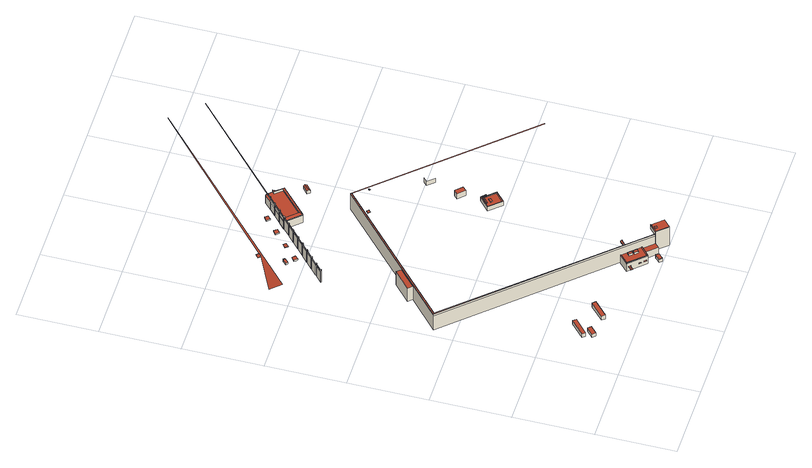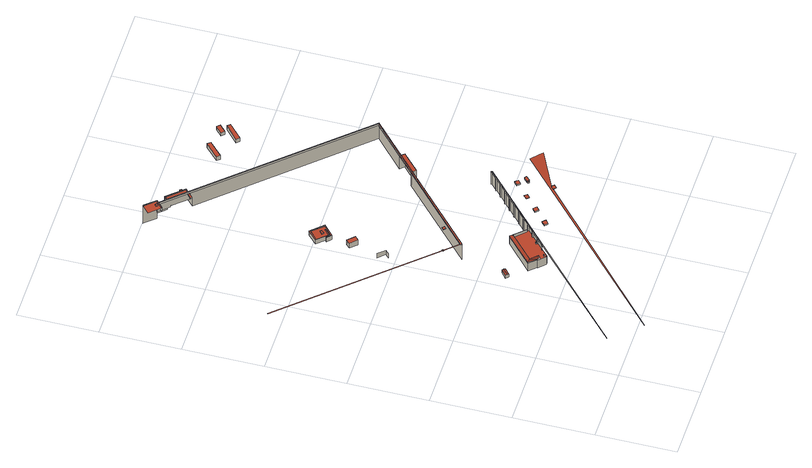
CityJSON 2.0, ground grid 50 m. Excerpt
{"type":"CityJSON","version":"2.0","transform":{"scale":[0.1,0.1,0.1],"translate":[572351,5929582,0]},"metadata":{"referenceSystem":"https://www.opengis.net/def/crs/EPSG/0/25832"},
"CityObjects":{
"building1":{"type":"Building","attributes":{"Grundfläche 2D":"13.983720","Grundhöhe NN":"1.640"},"geometry":[{"type":"Solid","lod":"3","boundaries":[[[[0,1,2,3]],[[4,5,3,2]],[[5,6,0,3]],[[6,7,1,0]],[[7,4,2,1]],[[7,6,5,4]]]],"semantics":{"surfaces":[{"type":"RoofSurface"},{"type":"WallSurface"},{"type":"GroundSurface"}],"values":[[0,1,1,1,1,2]]}}]},
"building2":{"type":"Building","attributes":{"Grundfläche 2D":"29.494163","Grundhöhe NN":"1.646"},"geometry":[{"type":"Solid","lod":"3","boundaries":[[[[8,9,10,11]],[[12,13,11,10]],[[13,14,8,11]],[[14,15,9,8]],[[15,12,10,9]],[[15,14,13,12]]]],"semantics":{"surfaces":[{"type":"RoofSurface"},{"type":"WallSurface"},{"type":"GroundSurface"}],"values":[[0,1,1,1,1,2]]}}]},
"building3":{"type":"Building","attributes":{"Grundfläche 2D":"29.702065","Grundhöhe NN":"1.370"},"geometry":[{"type":"Solid","lod":"3","boundaries":[[[[16,17,18,19]],[[20,21,19,18]],[[21,22,16,19]],[[22,23,17,16]],[[23,20,18,17]],[[23,22,21,20]]]],"semantics":{"surfaces":[{"type":"RoofSurface"},{"type":"WallSurface"},{"type":"GroundSurface"}],"values":[[0,1,1,1,1,2]]}}]},
"building4":{"type":"Building","attributes":{"Grundfläche 2D":"24855.492406","Grundhöhe NN":"0.377"},"children":["building4-1","building4-2","building4-3","building4-4","building4-5","building4-6","building4-7","building4-8","building4-9","building4-10","building4-11","building4-12","building4-13"],"geometry":[{"type":"MultiSurface","lod":"3","boundaries":[[[24,25,26,27]],[[25,28,29,26]],[[28,25,24,30]],[[31,32,33,34,35,36]],[[28,30,37,29]],[[38,39,40,41]],[[39,42,43,40]],[[24,27,44,31,45,46,37,30]],[[47,48,49,50]],[[47,51,52,53]],[[54,55,56,57]],[[48,47,53,58]],[[51,59,56,55,60,61,62,63,64,65,33,32,31,44,52]],[[66,54,57,67]],[[51,47,50,59]],[[54,66,60,55]],[[61,67,57,56,59,50,49,62]],[[48,63,62,49]],[[64,63,48,58,68,69]],[[60,66,67,61]],[[70,69,68,71]],[[45,31,36,72]],[[64,69,70,73,65]],[[73,70,71,74]],[[75,34,33,65,73,76]],[[75,77,78,79,38,41,34]],[[80,81,76,73,74,82,83]],[[76,81,80,84,78,77,75]],[[85,86,72,36,35,34,41,40,43]],[[87,88,89,90]],[[91,92,93,94]],[[95,96,97,90,89,98,99],[100,101,102,103]],[[104,105,106,107,108,109]],[[110,111,112,113,114,115,116,117,118,88,87,91,94]],[[88,118,98,89]],[[94,93,119,110]],[[115,114,106,105]],[[112,120,121,113]],[[116,115,105,104]],[[111,122,120,112]],[[118,117,99,98]],[[110,119,122,111]],[[123,124,125,126]],[[127,123,126,128]],[[127,129,124,123]],[[124,129,130,125]],[[129,127,128,130]],[[131,132,133,134]],[[135,131,134,136]]],"semantics":{"surfaces":[{"type":"WallSurface"},{"type":"RoofSurface"}],"values":[0,0,1,0,0,0,0,0,0,0,0,0,0,0,0,1,1,0,0,0,0,0,1,0,0,0,0,1,1,0,0,1,1,1,0,0,0,0,0,0,0,0,0,0,1,0,0,0,0]}}]},
"building4-1":{"type":"BuildingInstallation","parents":["building4"],"geometry":[{"type":"MultiSurface","lod":"3","boundaries":[[[137,138,139,140]],[[141,140,142]],[[143,137,140,141]],[[144,143,145]],[[137,143,144]],[[146,147,138,137]],[[148,149,140,139]],[[149,150,142,140]],[[150,151,141,142]],[[151,152,153,145,143,141]],[[153,154,144,145]],[[154,146,137,144]],[[147,148,139,138]],[[148,147,146,154,153,152,151,150,149]]],"semantics":{"surfaces":[{"type":"RoofSurface"},{"type":"WallSurface"},{"type":"OuterCeilingSurface"}],"values":[0,0,0,0,0,1,1,1,1,1,1,1,1,2]}}]},
"building4-2":{"type":"BuildingInstallation","parents":["building4"],"geometry":[{"type":"MultiSurface","lod":"3","boundaries":[[[155,156,157,158]],[[157,159,160,158]],[[155,158,160,161]],[[156,155,161,162]],[[162,159,157,156]],[[162,161,160,159]]],"semantics":{"surfaces":[{"type":"RoofSurface"},{"type":"WallSurface"},{"type":"OuterCeilingSurface"}],"values":[0,1,1,1,1,2]}}]},
"building4-3":{"type":"BuildingInstallation","parents":["building4"],"geometry":[{"type":"MultiSurface","lod":"3","boundaries":[[[163,164,165,166]],[[167,168,166,165]],[[168,169,163,166]],[[169,170,164,163]],[[170,167,165,164]],[[170,169,168,167]]],"semantics":{"surfaces":[{"type":"RoofSurface"},{"type":"WallSurface"},{"type":"OuterCeilingSurface"}],"values":[0,1,1,1,1,2]}}]},
"building4-4":{"type":"BuildingInstallation","parents":["building4"],"geometry":[{"type":"MultiSurface","lod":"3","boundaries":[[[171,172,173,174]],[[174,173,175,176]],[[171,174,176,177]],[[172,171,177,178]],[[173,172,178,175]]],"semantics":{"surfaces":[{"type":"RoofSurface"},{"type":"WallSurface"}],"values":[0,1,1,1,1]}}]},
"building4-5":{"type":"BuildingInstallation","parents":["building4"],"geometry":[{"type":"MultiSurface","lod":"3","boundaries":[[[179,180,181,182]],[[182,181,183,184]],[[179,182,184,185]],[[180,179,185,186]],[[181,180,186,183]]],"semantics":{"surfaces":[{"type":"RoofSurface"},{"type":"WallSurface"}],"values":[0,1,1,1,1]}}]},
"building4-6":{"type":"BuildingInstallation","parents":["building4"],"geometry":[{"type":"MultiSurface","lod":"3","boundaries":[[[187,188,189,190]],[[190,189,191,192]],[[187,190,192,193]],[[188,187,193,194]],[[189,188,194,191]]],"semantics":{"surfaces":[{"type":"RoofSurface"},{"type":"WallSurface"}],"values":[0,1,1,1,1]}}]},
"building4-7":{"type":"BuildingInstallation","parents":["building4"],"geometry":[{"type":"MultiSurface","lod":"3","boundaries":[[[195,196,197,198,199,200,201,202,203]],[[78,77,75,198,197,196]],[[75,76,199,198]],[[76,81,80,201,200,199]],[[203,202,204,205]],[[205,206,195,203]]],"semantics":{"surfaces":[{"type":"RoofSurface"},{"type":"WallSurface"}],"values":[0,1,1,1,1,1]}}]},
"building4-8":{"type":"BuildingInstallation","parents":["building4"],"geometry":[{"type":"MultiSurface","lod":"3","boundaries":[[[207,208,209,210]],[[210,209,211,212]],[[207,210,212,213]],[[208,207,213,214]],[[209,208,214,211]]],"semantics":{"surfaces":[{"type":"RoofSurface"},{"type":"WallSurface"}],"values":[0,1,1,1,1]}}]},
"building4-9":{"type":"BuildingInstallation","parents":["building4"],"geometry":[{"type":"MultiSurface","lod":"3","boundaries":[[[215,216,217,218]],[[219,220,218,217]],[[215,218,220,221]],[[221,222,216,215]],[[217,216,222,219]]],"semantics":{"surfaces":[{"type":"RoofSurface"},{"type":"WallSurface"}],"values":[0,1,1,1,1]}}]},
"building4-10":{"type":"BuildingInstallation","parents":["building4"],"geometry":[{"type":"MultiSurface","lod":"3","boundaries":[[[223,114,113,91,87,224]],[[113,121,92,91]],[[224,87,90,97]],[[106,114,223,107]]],"semantics":{"surfaces":[{"type":"RoofSurface"},{"type":"WallSurface"}],"values":[0,1,1,1]}}]},
"building4-11":{"type":"BuildingInstallation","parents":["building4"],"geometry":[{"type":"MultiSurface","lod":"3","boundaries":[[[225,226,227,228]],[[228,227,102,101]],[[225,228,101,100]],[[226,225,100,103]],[[227,226,103,102]]],"semantics":{"surfaces":[{"type":"RoofSurface"},{"type":"WallSurface"}],"values":[0,1,1,1,1]}}]},
"building4-12":{"type":"BuildingInstallation","parents":["building4"],"geometry":[{"type":"MultiSurface","lod":"3","boundaries":[[[224,229,230,117,116,231,232,223]],[[231,116,104,109]],[[232,231,109,108]],[[223,232,108,107]],[[229,224,97,96]],[[230,229,96,95]],[[117,230,95,99]]],"semantics":{"surfaces":[{"type":"RoofSurface"},{"type":"WallSurface"}],"values":[0,1,1,1,1,1,1]}}]},
"building4-13":{"type":"BuildingInstallation","parents":["building4"],"geometry":[{"type":"MultiSurface","lod":"3","boundaries":[[[233,234,235,236]],[[236,235,237,238]],[[233,236,238,239]],[[234,233,239,240]],[[235,234,240,237]]],"semantics":{"surfaces":[{"type":"RoofSurface"},{"type":"WallSurface"}],"values":[0,1,1,1,1]}}]},
"building5":{"type":"Building","attributes":{"Grundfläche 2D":"14408.386619","Grundhöhe NN":"1.599"},"children":["building5-1","building5-2","building5-3","building5-4","building5-5","building5-6","building5-7"],"geometry":[{"type":"MultiSurface","lod":"3","boundaries":[[[241,242,243,244,245,246]],[[247,246,248,249]],[[241,246,247,250]],[[251,247,249,252]],[[244,253,254,255,256,257]],[[243,258,259,254,253,244]],[[254,260,261,255]],[[262,260,254,259]],[[260,263,264,261]],[[265,263,260,262]],[[251,252,266,267,268]],[[266,269,267]],[[263,270,271,264]],[[272,270,263,265]],[[270,273,274,271]],[[275,273,270,272]],[[273,276,277,274]],[[278,276,273,275]],[[276,279,280,277]],[[281,279,276,278]],[[279,282,283,280]],[[284,282,279,281]],[[282,285,286,283]],[[284,287,285,282]],[[288,289,285,287]],[[285,289,290,286]],[[289,291,292,293,294,290]],[[288,295,296,292,291,289]],[[292,297,298,293]],[[299,297,292,296]],[[297,300,301,302,303,298]],[[299,304,305,301,300,297]],[[301,306,307,302]],[[308,306,301,305]],[[309,310,311,312,313]],[[306,314,315,307]],[[316,314,306,308]],[[317,318,314,316]],[[314,318,319,315]],[[318,320,321,322,323,319]],[[317,324,325,321,320,318]],[[326,327,328,329]],[[330,327,326,331]],[[321,326,329,322]],[[331,326,321,325]],[[327,332,333,328]],[[330,334,332,327]],[[332,335,336,333]],[[337,335,332,334]],[[335,338,339,340,341,336]],[[337,342,343,339,338,335]],[[344,345,346,347]],[[348,345,344,349]],[[339,344,347,340]],[[349,344,339,343]],[[350,351,345,348]],[[345,351,352,346]],[[351,353,354,352]],[[355,353,351,350]],[[356,357,353,355]],[[353,357,358,354]],[[357,359,360,358]],[[361,359,357,356]],[[359,362,363,360]],[[364,362,359,361]],[[365,366,367,368,369,370,371,372,373,266,252,374,375,376]],[[377,378,362,364]],[[362,378,379,363]],[[378,380,381,379]],[[382,380,378,377]],[[380,383,384,381]],[[385,383,380,382]],[[386,387,383,385]],[[383,387,388,384]],[[387,389,390,388]],[[386,391,389,387]],[[389,392,393,390]],[[394,392,389,391]],[[392,395,396,397,398,393]],[[399,400,396,395,392,394]],[[396,401,402,397]],[[400,403,401,396]],[[401,404,405,402]],[[403,406,404,401]],[[407,408,404,406]],[[404,408,409,405]],[[410,411,412,413,408,407]],[[408,413,412,414,415,409]],[[412,416,417,414]],[[418,416,412,411]],[[416,419,420,417]],[[418,421,419,416]],[[419,422,423,420]],[[421,424,422,419]],[[422,425,426,423]],[[427,425,422,424]],[[425,428,429,426]],[[430,428,425,427]],[[431,432,433,434,435,436]]],"semantics":{"surfaces":[{"type":"WallSurface"},{"type":"RoofSurface"}],"values":[0,0,0,0,0,0,0,0,0,0,0,0,0,0,0,0,0,0,0,0,0,0,0,0,0,0,0,0,0,0,0,0,0,0,1,0,0,0,0,0,0,0,0,0,0,0,0,0,0,0,0,0,0,0,0,0,0,0,0,0,0,0,0,0,0,0,0,0,0,0,0,0,0,0,0,0,0,0,0,0,0,0,0,0,0,0,0,0,0,0,0,0,0,0,0,0,0,0,0]}}]},
"building5-1":{"type":"BuildingInstallation","parents":["building5"],"geometry":[{"type":"MultiSurface","lod":"3","boundaries":[[[437,438,439,440,441]],[[442,439,438,437,443,444,445,446,447]],[[442,448,440,439]],[[448,449,441,440]],[[449,443,437,441]]],"semantics":{"surfaces":[{"type":"RoofSurface"},{"type":"WallSurface"}],"values":[0,1,1,1,1]}}]},
"building5-2":{"type":"BuildingInstallation","parents":["building5"],"geometry":[{"type":"MultiSurface","lod":"3","boundaries":[[[450,446,445,451]],[[444,452,451,445]],[[452,453,450,451]],[[453,447,446,450]]],"semantics":{"surfaces":[{"type":"RoofSurface"},{"type":"WallSurface"}],"values":[0,1,1,1]}}]},
"building5-3":{"type":"BuildingInstallation","parents":["building5"],"geometry":[{"type":"MultiSurface","lod":"3","boundaries":[[[454,455,456,457,458,459,460]],[[456,461,462,463,464,458,457]],[[464,465,459,458]],[[466,467,455,454,460,459,465,468]],[[456,455,467,461]]],"semantics":{"surfaces":[{"type":"RoofSurface"},{"type":"WallSurface"}],"values":[0,1,1,1,1]}}]},
"building5-4":{"type":"BuildingInstallation","parents":["building5"],"geometry":[{"type":"MultiSurface","lod":"3","boundaries":[[[469,470,471,472,473,474,475]],[[476,313,471,470]],[[313,477,472,471]],[[477,478,473,472]],[[478,479,480,475,474,473]],[[480,481,469,475]],[[481,476,470,469]]],"semantics":{"surfaces":[{"type":"RoofSurface"},{"type":"WallSurface"}],"values":[0,1,1,1,1,1,1]}}]},
"building5-5":{"type":"BuildingInstallation","parents":["building5"],"geometry":[{"type":"MultiSurface","lod":"3","boundaries":[[[482,483,484,485]],[[485,484,486,487]],[[487,488,482,485]],[[483,482,488,489]],[[484,483,489,486]]],"semantics":{"surfaces":[{"type":"RoofSurface"},{"type":"WallSurface"}],"values":[0,1,1,1,1]}}]},
"building5-6":{"type":"BuildingInstallation","parents":["building5"],"geometry":[{"type":"MultiSurface","lod":"3","boundaries":[[[490,491,492,493]],[[493,492,494,495]],[[490,493,495,496]],[[491,490,496,497]],[[492,491,497,494]]],"semantics":{"surfaces":[{"type":"RoofSurface"},{"type":"WallSurface"}],"values":[0,1,1,1,1]}}]},
"building5-7":{"type":"BuildingInstallation","parents":["building5"],"geometry":[{"type":"MultiSurface","lod":"3","boundaries":[[[498,499,500,501]],[[501,500,502,503]],[[498,501,503,504]],[[499,498,504,505]],[[500,499,505,502]]],"semantics":{"surfaces":[{"type":"RoofSurface"},{"type":"WallSurface"}],"values":[0,1,1,1,1]}}]},
"building6":{"type":"Building","attributes":{"Grundfläche 2D":"10.237273","Grundhöhe NN":"0.377"},"children":["building6-1","building6-2"],"geometry":[{"type":"Solid","lod":"3","boundaries":[[[[506,507,508,509,510,511,512,513]],[[514,515,513,512]],[[516,517,511,510]],[[517,514,512,511]],[[515,518,506,513]],[[518,519,507,506]],[[519,520,508,507]],[[520,521,509,508]],[[521,516,510,509]],[[517,516,521,520,519,518,515,514]]]],"semantics":{"surfaces":[{"type":"RoofSurface"},{"type":"WallSurface"},{"type":"GroundSurface"}],"values":[[0,1,1,1,1,1,1,1,1,2]]}}]},
"building6-1":{"type":"BuildingInstallation","parents":["building6"],"geometry":[{"type":"MultiSurface","lod":"3","boundaries":[[[522,523,524,525]],[[525,524,512,513]],[[522,525,513,506]],[[523,522,506,507]],[[524,523,507,512]]],"semantics":{"surfaces":[{"type":"RoofSurface"},{"type":"WallSurface"}],"values":[0,1,1,1,1]}}]},
"building6-2":{"type":"BuildingInstallation","parents":["building6"],"geometry":[{"type":"MultiSurface","lod":"3","boundaries":[[[526,527,528,529]],[[529,528,510,511]],[[528,527,509,510]],[[526,529,511,508]],[[527,526,508,509]]],"semantics":{"surfaces":[{"type":"RoofSurface"},{"type":"WallSurface"}],"values":[0,1,1,1,1]}}]},
"building7":{"type":"Building","attributes":{"Grundfläche 2D":"302.503109","Grundhöhe NN":"1.275"},"children":["building7-1","building7-2"],"geometry":[{"type":"Solid","lod":"3","boundaries":[[[[530,531,532,533]],[[530,533,534]],[[535,536,534,537]],[[530,534,536]],[[538,535,537,539]],[[540,541,542,543,544,545,546,547,548,549,550,551,552,553,554,555,556,557,558,559,560,561,562,563,564,565,566,567,568,569,570,571,572,573,574,575]],[[533,532,575,574]],[[534,533,574,573]],[[537,534,573,572]],[[539,537,572,571]],[[571,570,538,539]],[[535,538,570,569]],[[569,568,536,535]],[[530,536,568,567]],[[531,530,567,566]],[[566,575,532,531]],[[541,540,576,577]],[[543,542,578,579]],[[542,541,577,578]],[[544,543,579,580]],[[581,546,545,544,580,582]],[[548,547,583,584]],[[549,548,584,585]],[[547,546,581,583]],[[550,549,585,586]],[[551,550,586,587]],[[553,552,588,589]],[[588,552,551,587]],[[590,555,554,553,589,591]],[[556,555,590,592]],[[558,557,593,594]],[[561,560,595,596]],[[593,557,556,592]],[[595,560,559,558,594,597]],[[562,561,596,598]],[[563,562,598,599]],[[564,563,599,600]],[[565,564,600,601]],[[540,575,566,565,601,576]],[[596,595,597,594,593,592,590,591,589,588,587,586,585,584,583,581,582,580,579,578,577,576,601,600,599,598]]]],"semantics":{"surfaces":[{"type":"RoofSurface"},{"type":"WallSurface"},{"type":"GroundSurface"}],"values":[[0,0,0,0,0,0,1,1,1,1,1,1,1,1,1,1,1,1,1,1,1,1,1,1,1,1,1,1,1,1,1,1,1,1,1,1,1,1,1,2]]}}]},
"building7-1":{"type":"BuildingInstallation","parents":["building7"],"geometry":[{"type":"MultiSurface","lod":"3","boundaries":[[[602,603,604,605]],[[603,602,606,607]],[[605,604,608,609]],[[602,605,609,606]],[[604,603,607,608]]],"semantics":{"surfaces":[{"type":"RoofSurface"},{"type":"WallSurface"}],"values":[0,1,1,1,1]}}]},
"building7-2":{"type":"BuildingInstallation","parents":["building7"],"geometry":[{"type":"MultiSurface","lod":"3","boundaries":[[[610,611,612,613]],[[614,615,613,612]],[[610,613,615,616]],[[611,610,616,617]],[[617,614,612,611]]],"semantics":{"surfaces":[{"type":"RoofSurface"},{"type":"WallSurface"}],"values":[0,1,1,1,1]}}]},
"building8":{"type":"Building","attributes":{"Grundfläche 2D":"11.361745","Grundhöhe NN":"1.573"},"geometry":[{"type":"Solid","lod":"3","boundaries":[[[[618,619,620,621]],[[622,619,618,623]],[[621,620,624,625]],[[623,618,621,625,626]],[[622,623,626,627]],[[624,620,619,622,627]],[[625,624,627,626]]]],"semantics":{"surfaces":[{"type":"RoofSurface"},{"type":"WallSurface"},{"type":"GroundSurface"}],"values":[[0,0,1,1,1,1,2]]}}]}
},
"vertices":[
[282,268,42],[239,228,42],[255,210,42],[298,250,42],[255,210,16],[298,250,16],[282,268,16],[239,228,16],
[310,367,46],[221,285,46],[237,267,46],[327,349,46],[237,267,16],[327,349,16],[310,367,16],[221,285,16],
[478,297,45],[390,214,45],[406,196,45],[495,279,45],[406,196,14],[495,279,14],[478,297,14],[390,214,14],
[254,1318,114],[232,1343,114],[232,1343,4],[254,1318,4],[343,1446,114],[343,1446,4],[366,1420,114],[54,1135,123],[965,140,123],[1028,71,123],[1028,71,135],[965,140,135],[54,1135,135],[366,1420,4],[1033,75,123],[64,1135,123],[64,1135,135],[1033,75,135],[857,1860,123],[857,1860,135],[54,1135,4],[857,1869,123],[857,1869,4],[815,187,68],[910,83,68],[910,83,73],[815,187,73],[873,241,68],[873,241,4],[815,187,4],[822,187,68],[876,237,68],[876,237,73],[822,187,73],[910,83,4],[873,241,73],[965,140,68],[965,140,73],[969,136,73],[969,136,68],[969,136,59],[1028,71,59],[910,90,68],[910,90,73],[941,111,4],[941,111,59],[1001,45,59],[1001,45,4],[857,1869,135],[1029,71,59],[1029,71,4],[1028,71,154],[1029,71,154],[1033,75,154],[1076,116,154],[1076,116,123],[1089,4,154],[1086,7,154],[1086,7,4],[1089,4,4],[1138,49,154],[1705,933,135],[1710,938,135],[956,1066,156],[1019,997,156],[1019,997,153],[956,1066,153],[950,1066,156],[950,1066,123],[1019,990,123],[1019,990,156],[1019,1108,153],[983,1076,153],[976,1084,153],[1074,1047,153],[1032,1094,153],[1004,1050,153],[996,1059,153],[1014,1077,153],[1023,1068,153],[1034,1096,153],[1039,1101,153],[1019,1123,153],[978,1086,153],[983,1080,153],[1019,1112,153],[1081,1047,156],[1038,1094,156],[1046,1101,156],[1019,1129,156],[1019,1123,156],[1039,1101,156],[1034,1096,156],[1032,1094,156],[1074,1047,156],[1081,1047,123],[1046,1101,123],[1019,1129,123],[1038,1094,123],[996,1264,165],[1019,1286,165],[1019,1286,123],[996,1264,123],[1036,1222,165],[1036,1222,123],[1059,1244,165],[1059,1244,123],[1049,1463,123],[1088,1421,123],[1088,1421,158],[1049,1463,158],[1073,1485,123],[1073,1485,158],
[832,166,44],[834,164,44],[835,165,44],[824,177,44],[824,175,44],[822,176,44],[800,153,42],[808,143,42],[800,152,42],[832,166,40],[834,164,40],[835,165,40],[824,177,40],[822,176,40],[824,175,40],[800,153,40],[800,152,40],[808,143,40],
[861,123,43],[872,111,43],[879,117,43],[868,129,43],[879,117,41],[868,129,41],[861,123,41],[872,111,41],
[883,99,43],[895,86,43],[902,92,43],[890,105,43],[902,92,41],[890,105,41],[883,99,41],[895,86,41],
[895,171,82],[909,183,82],[892,201,82],[879,189,82],[892,201,68],[879,189,68],[895,171,68],[909,183,68],
[919,144,82],[933,157,82],[915,175,82],[902,163,82],[915,175,68],[902,163,68],[919,144,68],[933,157,68],
[932,248,132],[926,254,132],[900,231,132],[906,224,132],[900,231,123],[906,224,123],[932,248,123],[926,254,123],
[1076,109,156],[1076,116,156],[1033,75,156],[1028,71,156],[1029,71,156],[1086,7,156],[1089,4,156],[1089,10,156],[1034,70,156],[1089,10,154],[1034,70,154],[1076,109,154],
[1055,79,158],[1065,69,158],[1075,79,158],[1066,89,158],[1075,79,154],[1066,89,154],[1055,79,154],[1065,69,154],
[752,1718,127],[765,1730,127],[753,1742,127],[740,1730,127],[753,1742,123],[740,1730,123],[752,1718,123],[765,1730,123],
[978,1086,156],[976,1084,156],
[1004,1050,157],[1023,1068,157],[1014,1077,157],[996,1059,157],
[983,1076,156],[1019,1108,156],[1019,1112,156],[983,1080,156],
[926,1768,125],[931,1773,125],[927,1778,125],[921,1773,125],[927,1778,123],[921,1773,123],[926,1768,123],[931,1773,123],
[229,1867,16],[229,1866,16],[232,1863,16],[232,1863,109],[229,1866,109],[229,1867,109],[232,1870,109],[229,1867,116],[232,1870,116],[232,1870,16],[231,1872,109],[231,1872,116],[236,1866,109],[237,1867,109],[237,1867,116],[236,1866,116],[232,1863,116],[236,1866,16],[237,1867,16],[233,1871,109],[233,1871,116],[233,1871,16],[273,1907,109],[273,1907,116],[273,1907,16],[275,1913,109],[270,1908,109],[252,1891,109],[271,1908,109],[276,1904,109],[276,1904,116],[276,1904,16],[281,1908,109],[281,1908,116],[281,1908,16],[277,1912,109],[277,1912,116],[277,1912,16],[317,1948,109],[317,1948,116],[317,1948,16],[320,1944,109],[320,1944,116],[320,1944,16],[325,1949,109],[325,1949,116],[325,1949,16],[321,1952,16],[321,1952,109],[321,1952,116],[322,1953,109],[361,1988,109],[361,1988,116],[322,1953,116],[322,1953,16],[361,1988,16],[365,1984,109],[365,1984,116],[365,1984,16],[365,1985,109],[369,1989,109],[369,1989,116],[365,1985,116],[365,1985,16],[369,1989,16],[366,1992,109],[366,1992,116],[366,1992,16],[3,2115,113],[19,2098,112],[65,2053,109],[1170,3064,108],[246,2235,110],[406,2029,109],[406,2029,116],[406,2029,16],[409,2025,16],[409,2025,109],[409,2025,116],[413,2029,109],[414,2029,109],[414,2029,116],[413,2029,116],[413,2029,16],[414,2029,16],[413,2030,109],[410,2033,109],[410,2033,116],[413,2030,116],[410,2033,16],[413,2030,16],[450,2069,109],[450,2069,116],[450,2069,16],[453,2065,109],[453,2065,116],[453,2065,16],[453,2066,109],[458,2070,109],[458,2070,116],[453,2066,116],[453,2066,16],[458,2070,16],[454,2073,109],[454,2074,109],[454,2074,116],[454,2073,116],[454,2074,16],[454,2073,16],[494,2110,16],[494,2110,109],[494,2110,116],[497,2106,109],[497,2106,116],[497,2106,16],[502,2110,16],[502,2110,109],[502,2110,116],[498,2114,109],[498,2114,116],[498,2114,16],[538,2150,109],[538,2150,116],[538,2150,16],[619,2227,109],[575,2187,109],[493,2112,109],[449,2072,109],[444,2067,109],[406,2032,109],[401,2027,109],[357,1988,109],[315,1949,109],[1336,2883,116],[798,2391,109],[623,2231,109],[541,2147,16],[541,2147,109],[541,2147,116],[546,2151,109],[546,2151,116],[546,2151,16],[542,2154,109],[542,2154,116],[542,2154,16],[582,2191,16],[582,2191,109],[582,2191,116],[586,2187,109],[586,2187,116],[586,2187,16],[591,2192,109],[591,2192,116],[591,2192,16],[590,2192,109],[587,2195,109],[587,2195,116],[590,2192,116],[590,2192,16],[587,2195,16],[627,2231,109],[627,2231,116],[627,2231,16],[630,2228,109],[630,2228,116],[630,2228,16],[635,2232,16],[635,2232,109],[635,2232,116],[634,2232,16],[631,2236,16],[631,2236,109],[634,2232,109],[631,2236,116],[634,2232,116],[671,2272,109],[671,2272,116],[671,2272,16],[674,2268,109],[674,2268,116],[674,2268,16],[679,2273,109],[679,2273,116],[679,2273,16],[675,2276,109],[675,2276,116],[675,2276,16],[715,2312,109],[715,2312,116],[715,2312,16],[718,2309,109],[719,2309,109],[723,2313,109],[723,2313,116],[719,2309,116],[718,2309,116],
[255,2089,125],[248,2096,125],[245,2100,125],[221,2077,125],[231,2067,125],[245,2100,111],[255,2089,112],[254,2090,112],[254,2090,124],[248,2096,124],[248,2096,112],[221,2077,111],[231,2067,112],
[255,2103,119],[261,2097,119],[261,2097,112],[255,2103,112],
[269,2027,121],[276,2020,121],[297,2039,121],[295,2042,121],[281,2057,121],[260,2038,121],[269,2028,121],[297,2039,112],[295,2042,112],[287,2051,113],[281,2057,113],[260,2038,113],[269,2027,112],[276,2020,112],[269,2028,112],
[231,2248,112],[245,2233,112],[246,2235,112],[247,2236,112],[265,2252,112],[264,2253,112],[251,2267,112],[245,2233,110],[247,2236,110],[265,2252,110],[264,2253,110],[251,2267,111],[231,2248,111],
[350,2118,116],[363,2103,115],[385,2122,115],[371,2138,116],[385,2122,112],[371,2138,113],[350,2118,113],[363,2103,112],
[436,2200,121],[453,2182,121],[474,2201,121],[457,2219,121],[474,2201,112],[457,2219,113],[436,2200,113],[453,2182,112],
[525,2281,122],[541,2263,121],[563,2282,121],[546,2300,122],[563,2282,112],[546,2300,113],[525,2281,113],[541,2263,112],
[952,7,27],[955,9,27],[983,36,27],[985,38,27],[969,54,27],[968,53,27],[939,26,27],[936,24,27],[939,26,4],[936,24,4],[969,54,4],[968,53,4],[952,7,4],[955,9,4],[983,36,4],[985,38,4],
[952,7,29],[955,9,29],[939,26,29],[936,24,29],
[983,36,29],[985,38,29],[969,54,29],[968,53,29],
[804,2309,80],[807,2312,80],[797,2323,92],[782,2310,92],[823,2266,92],[666,2102,80],[844,2265,80],[667,2123,92],[595,2181,80],[605,2190,92],[767,2353,75],[763,2349,75],[759,2353,75],[719,2317,75],[723,2313,75],[719,2309,75],[718,2309,75],[715,2313,75],[715,2312,75],[675,2276,75],[679,2273,75],[674,2268,75],[671,2272,75],[631,2236,75],[634,2232,75],[635,2232,75],[630,2228,75],[627,2231,75],[587,2195,75],[590,2192,75],[591,2192,75],[586,2187,75],[666,2100,75],[847,2265,75],[806,2309,75],[808,2311,75],[807,2312,75],[804,2309,75],[844,2265,75],[666,2102,75],[595,2181,75],[605,2190,75],[667,2123,75],[823,2266,75],[782,2310,75],[797,2323,75],[767,2353,13],[763,2349,13],[759,2353,13],[719,2317,13],[723,2313,13],[718,2309,13],[719,2309,13],[715,2313,13],[715,2312,13],[675,2276,13],[679,2273,13],[674,2268,13],[671,2272,13],[631,2236,13],[635,2232,13],[634,2232,13],[630,2228,13],[627,2231,13],[587,2195,13],[591,2192,13],[586,2187,13],[590,2192,13],[666,2100,13],[847,2265,13],[806,2309,13],[808,2311,13],
[764,2340,82],[759,2335,82],[760,2333,82],[766,2338,82],[764,2340,75],[759,2335,75],[760,2333,75],[766,2338,75],
[682,2270,85],[675,2263,85],[677,2261,85],[684,2267,85],[677,2261,75],[684,2267,75],[682,2270,75],[675,2263,75],
[935,2165,44],[898,2132,44],[905,2124,38],[942,2156,38],[890,2141,38],[927,2174,38],[905,2124,16],[942,2156,16],[927,2174,16],[890,2141,16]
]}
